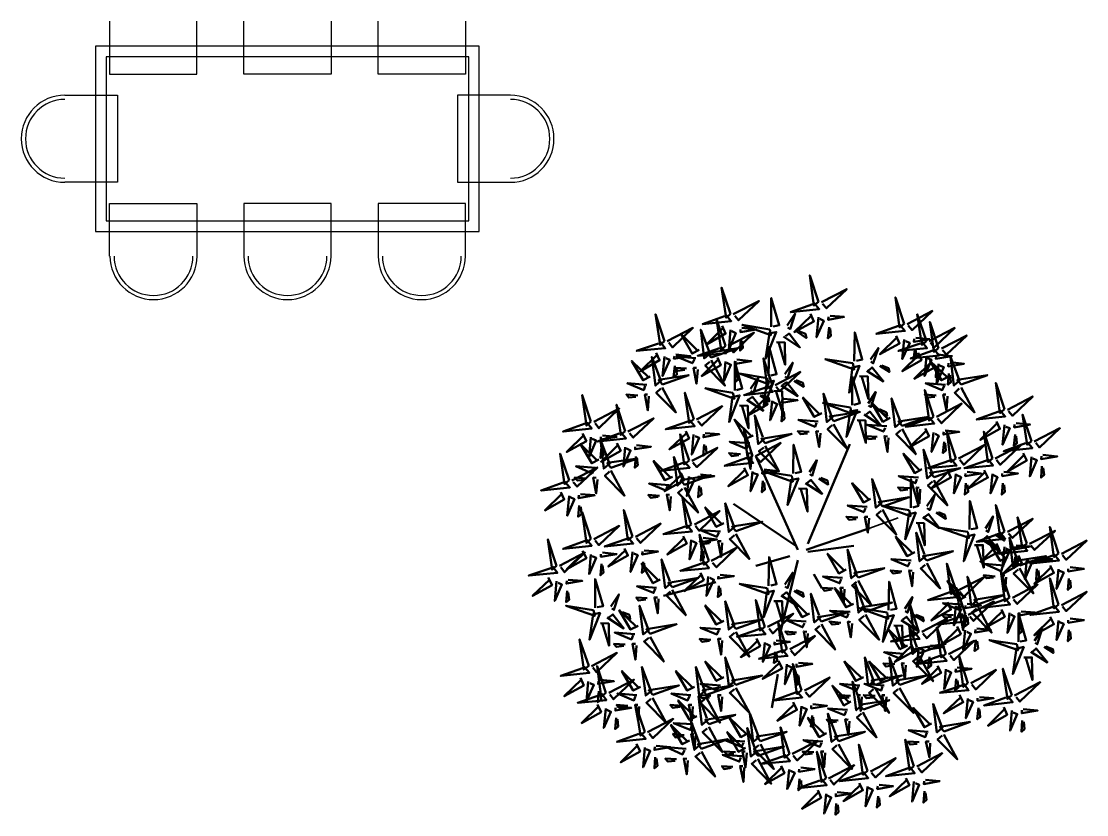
# Model space of a CAD drawing. Header units: millimetres. Extents: x 43 to 258, y 87 to 343.
# Drawn here: x 196.14 to 226.02, y 111.05 to 133.32 of the extents above; entities that cross this region are included whole.
import ezdxf

# ---------------------------------------------------------------- set-up
doc = ezdxf.new("R2010")
doc.units = ezdxf.units.MM
doc.header["$MEASUREMENT"] = 0
doc.layers.get('0').update_dxf_attribs({"linetype": 'CONTINUOUS'})

msp = doc.modelspace()

# ---------------------------------------------------------------- linework, layer by layer
at = {"color": 0, "linetype": 'Continuous', "lineweight": 25, "true_color": 0x73b85c}
for p, q in [((198.614, 133.318), (198.614, 132.62)), ((201.059, 132.62), (201.059, 133.318)), ((202.382, 132.62), (202.382, 133.318)), ((204.826, 133.318), (204.826, 132.62)), ((206.149, 132.62), (206.149, 133.318)), ((208.594, 133.318), (208.594, 132.62)), ((198.614, 132.62), (198.614, 131.837)), ((204.826, 132.62), (204.826, 131.837)), ((208.594, 132.62), (208.594, 131.837)), ((197.354, 131.244), (198.222, 131.244)), ((208.986, 131.244), (208.372, 131.244)), ((209.853, 131.244), (208.986, 131.244)), ((208.986, 128.799), (209.853, 128.799)), ((198.614, 127.423), (198.614, 128.206)), ((204.826, 127.423), (204.826, 128.206)), ((208.594, 127.423), (208.594, 128.206)), ((198.614, 126.725), (198.614, 127.423)), ((201.059, 127.423), (201.059, 126.725)), ((202.382, 127.423), (202.382, 126.725)), ((204.826, 126.725), (204.826, 127.423)), ((206.149, 127.423), (206.149, 126.725)), ((208.594, 126.725), (208.594, 127.423))]:
    msp.add_line(p, q, dxfattribs=at)
at = {"color": 0, "linetype": 'Continuous', "lineweight": 50, "true_color": 0xdd6e00}
for p, q in [((218.204, 118.65), (219.378, 121.454)), ((217.918, 118.48), (216.743, 121.116)), ((217.865, 118.597), (216.119, 119.772)), ((218.151, 118.48), (219.939, 119.094)), ((218.204, 118.427), (219.495, 118.597)), ((217.696, 118.311), (216.743, 118.036)), ((217.918, 118.195), (217.41, 116.067)), ((218.373, 117.803), (218.595, 117.411)), ((215.621, 117.581), (214.15, 117.189)), ((217.357, 114.998), (217.188, 114.046))]:
    msp.add_line(p, q, dxfattribs=at)
at = {"color": 0, "linetype": 'Continuous', "lineweight": 35, "true_color": 0xdd6e00}
msp.add_line((219.939, 119.094), (220.733, 119.38), dxfattribs=at)
at = {"color": 0, "linetype": 'Continuous', "lineweight": 25, "true_color": 0x5cb8a1}
msp.add_lwpolyline([(198.222, 132.62), (198.222, 127.423), (208.986, 127.423), (208.986, 132.62)], close=True, dxfattribs=at)
at = {"color": 0, "linetype": 'Continuous', "lineweight": 25, "true_color": 0x73b85c}
for points in [[(198.614, 131.837), (201.059, 131.837), (201.059, 132.62)], [(204.826, 131.837), (202.382, 131.837), (202.382, 132.62)], [(208.594, 131.837), (206.149, 131.837), (206.149, 132.62)], [(198.222, 131.244), (198.836, 131.244), (198.836, 128.799), (198.222, 128.799), (197.354, 128.799)], [(208.372, 131.244), (208.372, 128.799), (208.986, 128.799)], [(198.614, 128.206), (201.059, 128.206), (201.059, 127.423)], [(204.826, 128.206), (202.382, 128.206), (202.382, 127.423)], [(208.594, 128.206), (206.149, 128.206), (206.149, 127.423)]]:
    msp.add_lwpolyline(points, dxfattribs=at)
at = {"color": 0, "linetype": 'Continuous', "lineweight": 25, "true_color": 0xb85c00}
msp.add_lwpolyline([(198.519, 132.323), (198.519, 127.72), (208.689, 127.72), (208.689, 132.323)], close=True, dxfattribs=at)
at = {"color": 0, "linetype": 'Continuous', "lineweight": 50, "true_color": 0x5cb800}
for points in [[(218.5, 125.444), (218.257, 126.185), (218.373, 125.338)], [(216.034, 125.106), (215.78, 125.846), (215.907, 125)], [(220.902, 124.83), (220.659, 125.571), (220.775, 124.725)], [(215.896, 124.206), (215.642, 124.957), (215.769, 124.1)], [(221.527, 124.344), (221.273, 125.095), (221.4, 124.238)], [(217.135, 124.672), (216.362, 124.799), (217.166, 124.513)], [(221.865, 124.142), (221.622, 124.883), (221.738, 124.037)], [(215.494, 123.878), (216.235, 124.142), (215.388, 124.005)], [(217.198, 123.116), (216.955, 123.857), (217.071, 123.01)], [(219.463, 123.719), (218.69, 123.836), (219.505, 123.55)], [(217.061, 123.306), (216.288, 123.433), (217.103, 123.137)], [(222.5, 123.126), (223.241, 123.391), (222.395, 123.253)], [(223.718, 122.428), (223.474, 123.169), (223.591, 122.322)], [(215.007, 122.153), (214.753, 122.894), (214.87, 122.047)], [(216.098, 122.894), (215.325, 123.021), (216.14, 122.724)], [(221.728, 122.227), (221.484, 122.968), (221.601, 122.11)], [(219.4, 122.481), (218.627, 122.608), (219.431, 122.312)], [(218.934, 122.1), (219.664, 122.354), (218.817, 122.227)], [(224.48, 121.539), (224.226, 122.28), (224.353, 121.433)], [(220.849, 121.962), (221.59, 122.216), (220.744, 122.089)], [(216.648, 121.126), (216.404, 121.867), (216.521, 121.02)], [(217.008, 121.475), (217.749, 121.74), (216.902, 121.602)], [(222.352, 121.052), (222.098, 121.804), (222.215, 120.946)], [(223.379, 121.052), (223.135, 121.804), (223.252, 120.946)], [(221.749, 120.523), (222.479, 120.777), (221.633, 120.65)], [(217.749, 120.565), (216.976, 120.682), (217.78, 120.396)], [(214.933, 119.2), (214.69, 119.951), (214.806, 119.094)], [(220.31, 119.697), (221.04, 119.962), (220.193, 119.824)], [(221.04, 119.602), (220.267, 119.729), (221.082, 119.433)], [(223.718, 118.999), (223.474, 119.74), (223.591, 118.893)], [(216.182, 119.01), (216.923, 119.274), (216.076, 119.137)], [(224.342, 118.66), (224.088, 119.401), (224.215, 118.554)], [(222.691, 118.988), (221.918, 119.105), (222.723, 118.819)], [(225.231, 118.385), (224.988, 119.126), (225.104, 118.279)], [(215.42, 118.173), (215.166, 118.914), (215.283, 118.068)], [(221.537, 118.184), (222.278, 118.449), (221.432, 118.311)], [(222.352, 117.359), (222.098, 118.099), (222.215, 117.242)], [(224.151, 118.046), (224.882, 118.311), (224.035, 118.173)], [(219.622, 117.708), (220.352, 117.972), (219.505, 117.835)], [(223.855, 117.147), (223.612, 117.888), (223.728, 117.041)], [(214.404, 117.433), (215.134, 117.697), (214.288, 117.56)], [(225.231, 116.946), (224.988, 117.687), (225.104, 116.84)], [(222.627, 116.671), (222.373, 117.411), (222.49, 116.565)], [(222.987, 116.956), (223.718, 117.221), (222.871, 117.083)], [(216.997, 116.321), (216.743, 117.073), (216.86, 116.216)], [(219.823, 116.745), (220.564, 117.009), (219.717, 116.872)], [(221.315, 116.184), (221.072, 116.935), (221.188, 116.078)], [(218.585, 116.47), (219.325, 116.734), (218.479, 116.597)], [(220.426, 116.724), (219.654, 116.851), (220.458, 116.554)], [(216.182, 116.268), (216.923, 116.533), (216.076, 116.395)], [(217.611, 115.708), (217.368, 116.448), (217.484, 115.602)], [(222.077, 115.57), (221.823, 116.311), (221.94, 115.464)], [(221.336, 115.581), (222.067, 115.845), (221.22, 115.708)], [(224.067, 115.835), (223.294, 115.951), (224.099, 115.665)], [(222.691, 114.744), (222.448, 115.496), (222.564, 114.639)], [(223.929, 114.406), (223.675, 115.147), (223.802, 114.3)], [(220.098, 114.692), (220.839, 114.956), (219.992, 114.819)], [(220.786, 114.692), (221.527, 114.956), (220.68, 114.819)], [(219.759, 114.004), (220.49, 114.268), (219.643, 114.131)]]:
    msp.add_lwpolyline(points, close=True, dxfattribs=at)
for points in [[(217.177, 124.746), (217.177, 125.55), (217.399, 124.788), (217.23, 124.756)], [(218.585, 125.434), (219.294, 125.804), (218.722, 125.264), (218.616, 125.391)], [(216.108, 125.095), (216.828, 125.465), (216.256, 124.926), (216.15, 125.053)], [(218.384, 125.412), (218.521, 125.243), (217.717, 125.158), (218.341, 125.381)], [(215.907, 125.074), (216.055, 124.904), (215.251, 124.82), (215.865, 125.042)], [(217.622, 124.777), (217.844, 125.116), (217.706, 124.682), (217.643, 124.725)], [(218.278, 125.106), (218.373, 124.894), (217.823, 124.598), (218.309, 125.063)], [(218.5, 125.01), (218.447, 124.449), (218.648, 124.915), (218.542, 124.968)], [(218.828, 125.053), (219.22, 125.021), (218.775, 124.936), (218.786, 125.021)], [(220.987, 124.82), (221.696, 125.19), (221.125, 124.65), (221.019, 124.777)], [(214.256, 124.344), (214.976, 124.714), (214.404, 124.164), (214.298, 124.301)], [(215.473, 124.005), (215.293, 123.857), (215.198, 124.661), (215.431, 124.047)], [(215.801, 124.767), (215.896, 124.555), (215.357, 124.248), (215.833, 124.725)], [(216.034, 124.661), (215.981, 124.111), (216.182, 124.566), (216.066, 124.619)], [(216.352, 124.714), (216.754, 124.672), (216.309, 124.598), (216.309, 124.672)], [(218.796, 124.735), (218.765, 124.418), (218.849, 124.492), (218.828, 124.693)], [(220.786, 124.799), (220.924, 124.629), (220.119, 124.545), (220.744, 124.767)], [(221.601, 124.344), (222.321, 124.714), (221.749, 124.164), (221.643, 124.301)], [(215.156, 124.1), (214.955, 123.994), (214.637, 124.545), (215.113, 124.068)], [(215.971, 124.206), (216.69, 124.576), (216.119, 124.026), (216.013, 124.164)], [(216.32, 124.396), (216.299, 124.079), (216.383, 124.153), (216.362, 124.354)], [(217.103, 124.555), (217.315, 124.598), (217.018, 123.846), (217.114, 124.502)], [(217.516, 124.471), (217.981, 124.164), (217.674, 124.555), (217.579, 124.481)], [(217.897, 124.608), (218.161, 124.428), (218.14, 124.545), (217.95, 124.619)], [(219.505, 123.783), (219.516, 124.587), (219.728, 123.825), (219.569, 123.793)], [(220.68, 124.492), (220.775, 124.28), (220.225, 123.973), (220.712, 124.449)], [(220.902, 124.386), (220.849, 123.836), (221.061, 124.291), (220.945, 124.344)], [(221.23, 124.439), (221.622, 124.396), (221.178, 124.322), (221.188, 124.407)], [(221.95, 124.132), (222.659, 124.502), (222.088, 123.963), (221.982, 124.09)], [(215.769, 124.185), (215.918, 124.005), (215.113, 123.931), (215.727, 124.142)], [(217.103, 123.37), (217.114, 124.174), (217.325, 123.412), (217.166, 123.38)], [(217.325, 124.312), (217.558, 124.301), (217.569, 123.677), (217.378, 124.322)], [(219.96, 123.825), (220.183, 124.153), (220.035, 123.719), (219.971, 123.761)], [(221.4, 124.322), (221.548, 124.142), (220.744, 124.068), (221.357, 124.28)], [(221.749, 124.111), (221.887, 123.941), (221.082, 123.857), (221.707, 124.079)], [(221.199, 124.121), (221.167, 123.804), (221.252, 123.878), (221.23, 124.079)], [(213.949, 124.015), (214.044, 123.804), (213.505, 123.497), (213.981, 123.963)], [(214.097, 123.243), (213.928, 123.095), (213.822, 123.899), (214.055, 123.285)], [(214.182, 123.91), (214.129, 123.359), (214.33, 123.814), (214.214, 123.867)], [(214.499, 123.963), (214.902, 123.92), (214.447, 123.846), (214.457, 123.92)], [(215.06, 123.867), (214.51, 123.91), (214.965, 123.719), (215.018, 123.836)], [(215.664, 123.878), (215.759, 123.666), (215.219, 123.359), (215.695, 123.836)], [(215.494, 123.804), (215.875, 123.095), (215.325, 123.656), (215.452, 123.761)], [(215.896, 123.772), (215.844, 123.222), (216.045, 123.677), (215.928, 123.73)], [(216.15, 122.957), (216.15, 123.761), (216.362, 123.01), (216.203, 122.968)], [(216.214, 123.825), (216.616, 123.783), (216.172, 123.709), (216.172, 123.783)], [(217.558, 123.412), (217.78, 123.74), (217.632, 123.306), (217.569, 123.349)], [(221.294, 124.015), (221.389, 123.804), (220.849, 123.497), (221.326, 123.963)], [(221.633, 123.804), (221.738, 123.592), (221.188, 123.285), (221.675, 123.761)], [(221.527, 123.91), (221.474, 123.359), (221.675, 123.814), (221.559, 123.867)], [(222.162, 123.349), (221.95, 123.243), (221.633, 123.783), (222.119, 123.317)], [(221.844, 123.963), (222.246, 123.92), (221.791, 123.846), (221.802, 123.92)], [(222.194, 123.751), (222.585, 123.709), (222.141, 123.634), (222.151, 123.719)], [(222.469, 123.243), (222.299, 123.095), (222.204, 123.899), (222.437, 123.285)], [(214.468, 123.645), (214.436, 123.328), (214.531, 123.402), (214.51, 123.603)], [(214.796, 123.571), (214.478, 123.592), (214.552, 123.507), (214.753, 123.539)], [(215.113, 123.55), (215.082, 123.148), (214.997, 123.592), (215.082, 123.592)], [(216.193, 123.507), (216.161, 123.19), (216.246, 123.264), (216.225, 123.465)], [(217.283, 123.105), (217.992, 123.476), (217.42, 122.936), (217.315, 123.063)], [(219.431, 123.592), (219.654, 123.645), (219.357, 122.894), (219.442, 123.539)], [(219.855, 123.507), (220.32, 123.211), (220.003, 123.603), (219.908, 123.518)], [(220.225, 123.645), (220.49, 123.476), (220.468, 123.582), (220.278, 123.656)], [(221.813, 123.645), (221.791, 123.328), (221.876, 123.402), (221.855, 123.603)], [(221.865, 123.709), (221.813, 123.148), (222.014, 123.613), (221.897, 123.656)], [(213.685, 123.116), (213.134, 123.158), (213.6, 122.968), (213.642, 123.084)], [(216.595, 122.999), (216.817, 123.328), (216.68, 122.894), (216.606, 122.947)], [(217.029, 123.179), (217.251, 123.232), (216.955, 122.481), (217.039, 123.126)], [(217.452, 123.095), (217.918, 122.798), (217.6, 123.19), (217.505, 123.116)], [(217.823, 123.232), (218.087, 123.063), (218.066, 123.169), (217.876, 123.243)], [(219.442, 122.544), (219.442, 123.349), (219.664, 122.597), (219.495, 122.555)], [(219.654, 123.359), (219.886, 123.349), (219.908, 122.714), (219.706, 123.37)], [(222.067, 123.116), (221.506, 123.158), (221.971, 122.968), (222.024, 123.084)], [(222.162, 123.433), (222.13, 123.116), (222.215, 123.19), (222.194, 123.391)], [(213.737, 122.798), (213.716, 122.396), (213.632, 122.841), (213.706, 122.841)], [(214.118, 123.042), (214.499, 122.343), (213.949, 122.894), (214.076, 123.01)], [(217.082, 123.084), (217.219, 122.915), (216.415, 122.83), (217.039, 123.052)], [(217.251, 122.947), (217.484, 122.936), (217.505, 122.312), (217.304, 122.957)], [(218.902, 122.216), (218.733, 122.068), (218.638, 122.872), (218.86, 122.259)], [(219.897, 122.587), (220.109, 122.915), (219.971, 122.491), (219.908, 122.534)], [(221.802, 122.82), (221.484, 122.841), (221.559, 122.756), (221.76, 122.777)], [(222.119, 122.798), (222.088, 122.396), (222.003, 122.841), (222.077, 122.841)], [(222.5, 123.042), (222.881, 122.343), (222.321, 122.894), (222.448, 123.01)], [(216.066, 122.767), (216.288, 122.82), (215.992, 122.068), (216.076, 122.714)], [(216.288, 122.534), (216.521, 122.523), (216.542, 121.899), (216.352, 122.544)], [(216.489, 122.693), (216.955, 122.386), (216.648, 122.777), (216.542, 122.703)], [(216.965, 122.777), (217.071, 122.566), (216.521, 122.259), (217.008, 122.735)], [(216.86, 122.82), (217.124, 122.65), (217.103, 122.756), (216.923, 122.83)], [(217.198, 122.671), (217.145, 122.121), (217.346, 122.576), (217.23, 122.629)], [(217.526, 122.724), (217.918, 122.682), (217.473, 122.608), (217.484, 122.693)], [(218.595, 122.322), (218.384, 122.216), (218.066, 122.756), (218.542, 122.28)], [(220.511, 122.185), (220.31, 122.079), (219.992, 122.618), (220.468, 122.142)], [(220.828, 122.079), (220.648, 121.931), (220.553, 122.735), (220.786, 122.121)], [(221.813, 122.216), (222.522, 122.587), (221.95, 122.036), (221.844, 122.174)], [(223.802, 122.417), (224.511, 122.788), (223.94, 122.248), (223.834, 122.375)], [(215.082, 122.142), (215.801, 122.513), (215.23, 121.973), (215.113, 122.1)], [(216.976, 121.602), (216.807, 121.454), (216.711, 122.259), (216.944, 121.645)], [(217.495, 122.407), (217.463, 122.089), (217.547, 122.163), (217.526, 122.364)], [(219.368, 122.364), (219.59, 122.407), (219.283, 121.655), (219.378, 122.301)], [(219.781, 122.28), (220.246, 121.973), (219.939, 122.364), (219.844, 122.29)], [(220.162, 122.417), (220.426, 122.237), (220.405, 122.343), (220.214, 122.428)], [(223.601, 122.396), (223.739, 122.227), (222.934, 122.142), (223.559, 122.364)], [(213.155, 121.804), (213.875, 122.174), (213.304, 121.634), (213.198, 121.761)], [(214.88, 122.121), (215.029, 121.952), (214.214, 121.867), (214.838, 122.089)], [(216.669, 121.698), (216.457, 121.602), (216.14, 122.142), (216.627, 121.666)], [(218.489, 122.089), (217.939, 122.132), (218.405, 121.941), (218.447, 122.047)], [(218.923, 122.015), (219.315, 121.306), (218.754, 121.867), (218.881, 121.983)], [(219.59, 122.121), (219.823, 122.11), (219.833, 121.486), (219.643, 122.132)], [(220.416, 121.952), (219.865, 121.994), (220.32, 121.804), (220.373, 121.909)], [(221.611, 122.195), (221.749, 122.026), (220.945, 121.941), (221.569, 122.163)], [(223.495, 122.089), (223.591, 121.878), (223.04, 121.571), (223.527, 122.047)], [(223.718, 121.994), (223.665, 121.433), (223.866, 121.899), (223.76, 121.941)], [(224.046, 122.036), (224.437, 122.005), (223.993, 121.92), (224.003, 122.005)], [(214.775, 121.814), (214.87, 121.613), (214.32, 121.306), (214.806, 121.772)], [(214.997, 121.719), (214.944, 121.158), (215.156, 121.624), (215.039, 121.677)], [(215.325, 121.761), (215.717, 121.729), (215.272, 121.645), (215.283, 121.729)], [(218.235, 121.793), (217.918, 121.814), (217.992, 121.729), (218.193, 121.751)], [(218.553, 121.761), (218.521, 121.37), (218.436, 121.814), (218.511, 121.804)], [(220.151, 121.655), (219.833, 121.677), (219.908, 121.592), (220.109, 121.613)], [(220.468, 121.624), (220.437, 121.232), (220.352, 121.677), (220.437, 121.666)], [(220.849, 121.878), (221.23, 121.169), (220.68, 121.729), (220.807, 121.846)], [(221.495, 121.888), (221.601, 121.677), (221.051, 121.37), (221.537, 121.846)], [(221.728, 121.782), (221.675, 121.232), (221.876, 121.687), (221.77, 121.74)], [(222.056, 121.835), (222.448, 121.793), (222.003, 121.719), (222.014, 121.793)], [(224.014, 121.719), (223.982, 121.401), (224.067, 121.475), (224.046, 121.677)], [(224.554, 121.528), (225.273, 121.899), (224.702, 121.359), (224.596, 121.486)], [(213.399, 121.423), (213.801, 121.38), (213.356, 121.306), (213.356, 121.38)], [(215.293, 121.444), (215.261, 121.126), (215.357, 121.2), (215.336, 121.401)], [(216.574, 121.475), (216.013, 121.518), (216.479, 121.317), (216.531, 121.433)], [(216.733, 121.116), (217.442, 121.486), (216.87, 120.946), (216.764, 121.073)], [(217.008, 121.401), (217.389, 120.692), (216.828, 121.253), (216.965, 121.359)], [(217.791, 120.629), (217.801, 121.433), (218.013, 120.671), (217.844, 120.639)], [(222.024, 121.518), (221.992, 121.2), (222.077, 121.274), (222.056, 121.475)], [(222.426, 121.052), (223.146, 121.423), (222.575, 120.872), (222.469, 121.01)], [(223.453, 121.052), (224.173, 121.423), (223.601, 120.872), (223.495, 121.01)], [(224.353, 121.507), (224.501, 121.338), (223.696, 121.253), (224.31, 121.475)], [(216.531, 121.094), (216.669, 120.925), (215.865, 120.84), (216.489, 121.063)], [(216.309, 121.169), (215.992, 121.2), (216.066, 121.116), (216.267, 121.137)], [(216.627, 121.147), (216.595, 120.756), (216.51, 121.2), (216.584, 121.19)], [(221.4, 120.745), (221.199, 120.639), (220.881, 121.179), (221.357, 120.703)], [(221.717, 120.639), (221.548, 120.491), (221.442, 121.296), (221.675, 120.682)], [(224.247, 121.2), (224.342, 120.989), (223.802, 120.682), (224.278, 121.158)], [(224.48, 121.094), (224.427, 120.544), (224.628, 120.999), (224.511, 121.052)], [(224.797, 121.147), (225.199, 121.105), (224.744, 121.031), (224.755, 121.116)], [(214.404, 120.534), (214.193, 120.438), (213.875, 120.978), (214.362, 120.502)], [(218.246, 120.661), (218.458, 120.999), (218.32, 120.565), (218.257, 120.608)], [(222.225, 121.031), (222.373, 120.851), (221.569, 120.777), (222.183, 120.989)], [(223.252, 121.031), (223.4, 120.851), (222.596, 120.777), (223.21, 120.989)], [(224.765, 120.83), (224.744, 120.512), (224.829, 120.586), (224.808, 120.788)], [(216.976, 120.735), (217.368, 120.692), (216.923, 120.618), (216.934, 120.703)], [(217.717, 120.438), (217.939, 120.491), (217.632, 119.74), (217.727, 120.385)], [(218.14, 120.354), (218.606, 120.057), (218.288, 120.449), (218.193, 120.364)], [(218.511, 120.491), (218.775, 120.322), (218.754, 120.428), (218.563, 120.502)], [(220.278, 119.814), (220.109, 119.666), (220.003, 120.47), (220.236, 119.856)], [(221.305, 120.512), (220.754, 120.555), (221.22, 120.354), (221.262, 120.47)], [(221.093, 119.666), (221.093, 120.47), (221.305, 119.719), (221.146, 119.676)], [(222.119, 120.724), (222.215, 120.512), (221.664, 120.205), (222.151, 120.682)], [(222.352, 120.618), (222.299, 120.068), (222.5, 120.523), (222.384, 120.576)], [(222.67, 120.671), (223.061, 120.629), (222.617, 120.555), (222.627, 120.629)], [(223.146, 120.724), (223.252, 120.512), (222.702, 120.205), (223.188, 120.682)], [(223.379, 120.618), (223.326, 120.068), (223.527, 120.523), (223.411, 120.576)], [(223.696, 120.671), (224.099, 120.629), (223.654, 120.555), (223.654, 120.629)], [(214.309, 120.301), (213.748, 120.343), (214.214, 120.153), (214.267, 120.269)], [(216.944, 120.417), (216.912, 120.1), (216.997, 120.174), (216.976, 120.375)], [(217.939, 120.205), (218.172, 120.195), (218.193, 119.56), (217.992, 120.216)], [(219.96, 119.92), (219.759, 119.814), (219.442, 120.354), (219.918, 119.888)], [(221.051, 120.216), (220.733, 120.237), (220.807, 120.153), (221.008, 120.174)], [(221.357, 120.184), (221.336, 119.793), (221.252, 120.237), (221.326, 120.227)], [(221.738, 120.438), (222.119, 119.729), (221.569, 120.29), (221.696, 120.407)], [(222.638, 120.354), (222.606, 120.036), (222.702, 120.11), (222.68, 120.311)], [(223.675, 120.354), (223.643, 120.036), (223.728, 120.11), (223.707, 120.311)], [(214.044, 120.004), (213.727, 120.026), (213.801, 119.941), (214.002, 119.973)], [(214.362, 119.983), (214.33, 119.592), (214.245, 120.036), (214.32, 120.026)], [(221.537, 119.708), (221.76, 120.036), (221.622, 119.602), (221.548, 119.655)], [(222.733, 119.052), (222.744, 119.856), (222.956, 119.094), (222.786, 119.062)], [(215.018, 119.2), (215.727, 119.57), (215.156, 119.02), (215.05, 119.158)], [(215.844, 119.232), (215.632, 119.126), (215.325, 119.676), (215.801, 119.2)], [(216.15, 119.137), (215.981, 118.988), (215.886, 119.793), (216.119, 119.179)], [(219.865, 119.687), (219.315, 119.729), (219.77, 119.539), (219.823, 119.655)], [(220.299, 119.613), (220.68, 118.914), (220.13, 119.465), (220.257, 119.581)], [(219.601, 119.391), (219.283, 119.412), (219.357, 119.327), (219.558, 119.348)], [(219.918, 119.369), (219.886, 118.967), (219.802, 119.412), (219.886, 119.412)], [(221.008, 119.475), (221.23, 119.528), (220.934, 118.777), (221.029, 119.422)], [(221.241, 119.242), (221.463, 119.232), (221.484, 118.607), (221.294, 119.253)], [(221.432, 119.401), (221.897, 119.094), (221.59, 119.486), (221.484, 119.412)], [(221.802, 119.528), (222.077, 119.359), (222.045, 119.465), (221.865, 119.539)], [(223.188, 119.084), (223.4, 119.422), (223.262, 118.988), (223.199, 119.031)], [(223.802, 118.988), (224.511, 119.359), (223.94, 118.819), (223.834, 118.946)], [(214.817, 119.179), (214.955, 118.999), (214.15, 118.925), (214.764, 119.137)], [(215.748, 118.999), (215.187, 119.041), (215.653, 118.851), (215.706, 118.967)], [(221.506, 118.311), (221.336, 118.163), (221.241, 118.967), (221.474, 118.353)], [(223.601, 118.967), (223.739, 118.798), (222.934, 118.713), (223.559, 118.935)], [(224.416, 118.65), (225.136, 119.02), (224.564, 118.48), (224.458, 118.607)], [(214.933, 118.766), (214.88, 118.216), (215.082, 118.671), (214.965, 118.724)], [(215.484, 118.703), (215.166, 118.724), (215.24, 118.639), (215.441, 118.671)], [(215.261, 118.819), (215.653, 118.777), (215.209, 118.703), (215.209, 118.777)], [(221.199, 118.417), (220.987, 118.311), (220.67, 118.851), (221.156, 118.375)], [(222.659, 118.861), (222.881, 118.914), (222.575, 118.163), (222.67, 118.808)], [(223.495, 118.66), (223.591, 118.449), (223.04, 118.152), (223.527, 118.618)], [(223.083, 118.777), (223.548, 118.48), (223.231, 118.872), (223.135, 118.787)], [(223.813, 118.279), (223.601, 118.173), (223.284, 118.713), (223.76, 118.237)], [(223.453, 118.914), (223.718, 118.745), (223.696, 118.851), (223.506, 118.925)], [(224.12, 118.173), (223.95, 118.025), (223.855, 118.83), (224.077, 118.216)], [(225.316, 118.375), (226.025, 118.745), (225.453, 118.205), (225.347, 118.332)], [(215.23, 118.502), (215.198, 118.184), (215.283, 118.258), (215.261, 118.459)], [(215.494, 118.173), (216.203, 118.544), (215.642, 117.994), (215.526, 118.121)], [(219.273, 117.93), (219.071, 117.824), (218.754, 118.375), (219.23, 117.898)], [(219.59, 117.824), (219.421, 117.687), (219.315, 118.491), (219.548, 117.867)], [(222.881, 118.618), (223.114, 118.618), (223.135, 117.983), (222.934, 118.639)], [(224.215, 118.629), (224.363, 118.459), (223.559, 118.375), (224.173, 118.597)], [(223.718, 118.565), (223.665, 118.004), (223.866, 118.47), (223.76, 118.523)], [(224.046, 118.607), (224.437, 118.576), (223.993, 118.491), (224.003, 118.576)], [(215.293, 118.152), (215.431, 117.972), (214.626, 117.898), (215.251, 118.11)], [(217.103, 117.475), (217.114, 118.279), (217.325, 117.517), (217.166, 117.486)], [(221.103, 118.184), (220.543, 118.226), (221.008, 118.025), (221.061, 118.142)], [(221.537, 118.11), (221.918, 117.401), (221.368, 117.962), (221.495, 118.068)], [(223.707, 118.046), (223.157, 118.089), (223.622, 117.888), (223.665, 118.004)], [(224.109, 118.322), (224.204, 118.11), (223.665, 117.803), (224.141, 118.279)], [(224.014, 118.29), (223.982, 117.972), (224.067, 118.046), (224.046, 118.248)], [(224.342, 118.216), (224.289, 117.665), (224.49, 118.121), (224.374, 118.173)], [(225.115, 118.353), (225.252, 118.184), (224.448, 118.099), (225.072, 118.322)], [(224.659, 118.269), (225.062, 118.226), (224.607, 118.152), (224.617, 118.226)], [(215.187, 117.835), (215.283, 117.634), (214.732, 117.327), (215.219, 117.792)], [(215.738, 117.782), (216.129, 117.75), (215.685, 117.676), (215.695, 117.75)], [(217.558, 117.507), (217.78, 117.845), (217.632, 117.411), (217.569, 117.454)], [(220.839, 117.877), (220.521, 117.909), (220.595, 117.824), (220.797, 117.845)], [(221.156, 117.856), (221.125, 117.464), (221.04, 117.909), (221.125, 117.898)], [(223.453, 117.74), (223.135, 117.771), (223.21, 117.687), (223.411, 117.708)], [(223.77, 117.718), (223.739, 117.327), (223.654, 117.771), (223.728, 117.761)], [(224.141, 117.972), (224.532, 117.263), (223.972, 117.824), (224.099, 117.93)], [(224.998, 118.046), (225.104, 117.835), (224.554, 117.528), (225.04, 118.004)], [(224.628, 117.951), (224.607, 117.634), (224.691, 117.708), (224.67, 117.909)], [(225.231, 117.941), (225.178, 117.39), (225.379, 117.845), (225.263, 117.898)], [(225.559, 117.994), (225.951, 117.951), (225.506, 117.877), (225.506, 117.951)], [(215.41, 117.74), (215.357, 117.189), (215.568, 117.644), (215.452, 117.697)], [(215.706, 117.475), (215.674, 117.157), (215.759, 117.221), (215.738, 117.422)], [(219.177, 117.697), (218.627, 117.74), (219.093, 117.549), (219.135, 117.665)], [(219.611, 117.623), (219.992, 116.925), (219.442, 117.486), (219.569, 117.591)], [(219.791, 116.872), (219.622, 116.724), (219.527, 117.528), (219.759, 116.914)], [(220.468, 116.787), (220.479, 117.591), (220.691, 116.829), (220.521, 116.798)], [(222.638, 117.179), (222.437, 117.073), (222.119, 117.613), (222.596, 117.136)], [(222.426, 117.348), (223.146, 117.718), (222.575, 117.168), (222.469, 117.306)], [(222.956, 117.073), (222.786, 116.925), (222.68, 117.729), (222.913, 117.115)], [(223.94, 117.136), (224.649, 117.507), (224.077, 116.967), (223.972, 117.094)], [(225.527, 117.676), (225.496, 117.359), (225.58, 117.433), (225.559, 117.634)], [(217.029, 117.284), (217.251, 117.337), (216.955, 116.586), (217.039, 117.232)], [(217.452, 117.2), (217.918, 116.903), (217.6, 117.295), (217.505, 117.21)], [(217.823, 117.337), (218.087, 117.168), (218.066, 117.274), (217.876, 117.348)], [(218.553, 116.597), (218.384, 116.448), (218.288, 117.253), (218.521, 116.639)], [(218.913, 117.401), (218.606, 117.422), (218.669, 117.337), (218.87, 117.369)], [(219.484, 116.967), (219.273, 116.872), (218.955, 117.411), (219.442, 116.935)], [(219.23, 117.38), (219.209, 116.978), (219.114, 117.422), (219.198, 117.422)], [(222.225, 117.327), (222.373, 117.157), (221.569, 117.073), (222.183, 117.295)], [(225.316, 116.935), (226.025, 117.306), (225.453, 116.766), (225.347, 116.893)], [(215.844, 116.491), (215.632, 116.385), (215.325, 116.925), (215.801, 116.459)], [(216.15, 116.385), (215.981, 116.247), (215.886, 117.041), (216.119, 116.427)], [(217.251, 117.041), (217.484, 117.041), (217.505, 116.406), (217.304, 117.062)], [(218.246, 116.702), (218.045, 116.597), (217.727, 117.136), (218.204, 116.66)], [(220.924, 116.829), (221.135, 117.157), (220.998, 116.724), (220.934, 116.766)], [(222.119, 117.02), (222.215, 116.808), (221.664, 116.501), (222.151, 116.978)], [(222.543, 116.946), (221.992, 116.988), (222.448, 116.798), (222.5, 116.914)], [(222.352, 116.914), (222.299, 116.364), (222.5, 116.819), (222.384, 116.872)], [(222.67, 116.967), (223.061, 116.925), (222.617, 116.851), (222.627, 116.925)], [(222.702, 116.66), (223.421, 117.03), (222.85, 116.491), (222.744, 116.618)], [(222.977, 116.872), (223.358, 116.163), (222.807, 116.724), (222.934, 116.84)], [(223.739, 117.115), (223.876, 116.946), (223.072, 116.861), (223.696, 117.083)], [(225.115, 116.914), (225.252, 116.745), (224.448, 116.66), (225.072, 116.882)], [(217.071, 116.321), (217.791, 116.692), (217.219, 116.141), (217.114, 116.279)], [(219.389, 116.745), (218.828, 116.776), (219.294, 116.586), (219.347, 116.702)], [(220.394, 116.597), (220.617, 116.649), (220.31, 115.898), (220.405, 116.544)], [(220.818, 116.512), (221.283, 116.216), (220.966, 116.607), (220.871, 116.533)], [(221.188, 116.649), (221.453, 116.48), (221.432, 116.586), (221.241, 116.66)], [(222.5, 116.639), (222.649, 116.47), (221.834, 116.385), (222.458, 116.607)], [(222.278, 116.649), (221.961, 116.671), (222.035, 116.586), (222.236, 116.607)], [(222.596, 116.628), (222.564, 116.226), (222.479, 116.671), (222.564, 116.671)], [(222.638, 116.649), (222.606, 116.332), (222.702, 116.406), (222.68, 116.607)], [(223.633, 116.808), (223.728, 116.607), (223.178, 116.3), (223.665, 116.766)], [(223.855, 116.713), (223.802, 116.152), (224.003, 116.618), (223.897, 116.671)], [(224.109, 115.898), (224.109, 116.702), (224.331, 115.94), (224.162, 115.909)], [(224.183, 116.755), (224.575, 116.724), (224.13, 116.639), (224.141, 116.724)], [(224.998, 116.607), (225.104, 116.395), (224.554, 116.089), (225.04, 116.565)], [(215.748, 116.258), (215.187, 116.3), (215.653, 116.11), (215.706, 116.226)], [(216.87, 116.3), (217.018, 116.12), (216.214, 116.046), (216.828, 116.258)], [(218.151, 116.47), (217.6, 116.512), (218.055, 116.311), (218.108, 116.427)], [(218.585, 116.395), (218.966, 115.686), (218.415, 116.247), (218.542, 116.353)], [(219.124, 116.438), (218.807, 116.47), (218.881, 116.385), (219.082, 116.406)], [(220.617, 116.364), (220.849, 116.353), (220.871, 115.729), (220.67, 116.374)], [(221.305, 115.708), (221.135, 115.559), (221.04, 116.364), (221.262, 115.75)], [(221.4, 116.184), (222.109, 116.554), (221.537, 116.004), (221.432, 116.141)], [(222.395, 116.332), (222.49, 116.12), (221.94, 115.813), (222.426, 116.29)], [(222.945, 116.279), (223.337, 116.237), (222.892, 116.163), (222.903, 116.247)], [(224.151, 116.438), (224.12, 116.12), (224.204, 116.194), (224.183, 116.395)], [(224.564, 115.93), (224.776, 116.268), (224.638, 115.835), (224.575, 115.877)], [(225.231, 116.501), (225.178, 115.951), (225.379, 116.406), (225.263, 116.459)], [(225.559, 116.554), (225.951, 116.512), (225.506, 116.438), (225.506, 116.512)], [(217.886, 116.163), (217.569, 116.194), (217.643, 116.11), (217.844, 116.131)], [(217.696, 115.697), (218.405, 116.067), (217.833, 115.528), (217.727, 115.655)], [(218.204, 116.141), (218.172, 115.75), (218.087, 116.194), (218.172, 116.184)], [(220.998, 115.803), (220.786, 115.697), (220.468, 116.247), (220.955, 115.771)], [(221.199, 116.163), (221.336, 115.983), (220.532, 115.909), (221.156, 116.12)], [(222.617, 116.226), (222.564, 115.676), (222.776, 116.131), (222.659, 116.184)], [(225.527, 116.237), (225.496, 115.919), (225.58, 115.993), (225.559, 116.194)], [(217.315, 115.94), (217.706, 115.898), (217.262, 115.824), (217.272, 115.898)], [(221.093, 115.856), (221.188, 115.644), (220.638, 115.337), (221.125, 115.813)], [(221.315, 115.75), (221.262, 115.2), (221.463, 115.655), (221.357, 115.708)], [(221.643, 115.803), (222.035, 115.76), (221.59, 115.686), (221.601, 115.76)], [(222.151, 115.559), (222.871, 115.93), (222.299, 115.39), (222.194, 115.517)], [(222.913, 115.962), (222.881, 115.644), (222.977, 115.718), (222.956, 115.919)], [(224.035, 115.708), (224.257, 115.76), (223.95, 114.998), (224.046, 115.655)], [(224.458, 115.623), (224.924, 115.327), (224.607, 115.718), (224.511, 115.633)], [(224.829, 115.76), (225.093, 115.591), (225.072, 115.697), (224.882, 115.771)], [(217.283, 115.623), (217.251, 115.305), (217.346, 115.369), (217.325, 115.581)], [(220.066, 114.808), (219.897, 114.67), (219.802, 115.464), (220.035, 114.85)], [(220.892, 115.57), (220.341, 115.612), (220.807, 115.422), (220.849, 115.538)], [(220.754, 114.808), (220.585, 114.67), (220.49, 115.464), (220.722, 114.85)], [(221.326, 115.506), (221.717, 114.797), (221.156, 115.358), (221.283, 115.464)], [(221.95, 115.538), (222.098, 115.369), (221.294, 115.284), (221.908, 115.506)], [(221.611, 115.485), (221.58, 115.168), (221.664, 115.242), (221.643, 115.443)], [(224.257, 115.464), (224.49, 115.464), (224.501, 114.829), (224.31, 115.485)], [(217.611, 115.274), (217.558, 114.713), (217.759, 115.178), (217.643, 115.231)], [(217.939, 115.316), (218.331, 115.284), (217.886, 115.2), (217.886, 115.284)], [(219.759, 114.914), (219.548, 114.808), (219.23, 115.348), (219.717, 114.882)], [(220.638, 115.274), (220.32, 115.295), (220.394, 115.21), (220.595, 115.242)], [(220.955, 115.252), (220.924, 114.861), (220.839, 115.305), (220.913, 115.295)], [(221.844, 115.231), (221.94, 115.03), (221.4, 114.723), (221.876, 115.189)], [(222.077, 115.136), (222.024, 114.575), (222.225, 115.041), (222.109, 115.094)], [(222.395, 115.178), (222.797, 115.147), (222.342, 115.062), (222.352, 115.147)], [(222.776, 114.744), (223.485, 115.115), (222.913, 114.565), (222.807, 114.702)], [(217.907, 114.998), (217.876, 114.681), (217.96, 114.755), (217.939, 114.956)], [(219.728, 114.131), (219.558, 113.982), (219.452, 114.787), (219.685, 114.173)], [(222.363, 114.861), (222.331, 114.543), (222.426, 114.617), (222.405, 114.819)], [(219.41, 114.226), (219.209, 114.12), (218.892, 114.67), (219.368, 114.194)], [(219.664, 114.681), (219.103, 114.723), (219.569, 114.533), (219.622, 114.649)], [(220.341, 114.681), (219.791, 114.723), (220.257, 114.533), (220.299, 114.649)], [(220.087, 114.607), (220.479, 113.908), (219.918, 114.469), (220.045, 114.575)], [(220.775, 114.607), (221.167, 113.908), (220.606, 114.469), (220.733, 114.575)], [(222.575, 114.723), (222.712, 114.543), (221.908, 114.469), (222.522, 114.681)], [(224.003, 114.395), (224.723, 114.766), (224.151, 114.226), (224.046, 114.353)], [(219.4, 114.385), (219.082, 114.406), (219.156, 114.321), (219.357, 114.342)], [(219.717, 114.363), (219.685, 113.961), (219.601, 114.406), (219.675, 114.406)], [(220.087, 114.385), (219.77, 114.406), (219.844, 114.321), (220.045, 114.342)], [(220.405, 114.363), (220.373, 113.961), (220.289, 114.406), (220.363, 114.406)], [(222.458, 114.416), (222.564, 114.205), (222.014, 113.898), (222.5, 114.363)], [(223.019, 114.353), (223.411, 114.321), (222.966, 114.247), (222.966, 114.321)], [(223.802, 114.374), (223.95, 114.205), (223.146, 114.12), (223.76, 114.342)], [(224.247, 114.014), (224.649, 113.972), (224.204, 113.898), (224.204, 113.982)]]:
    msp.add_lwpolyline(points, dxfattribs=at)
at = {"color": 0, "linetype": 'Continuous', "lineweight": 50, "true_color": 0x397200}
for points in [[(214.182, 124.344), (213.928, 125.095), (214.055, 124.238)], [(214.129, 123.126), (214.859, 123.391), (214.013, 123.253)], [(212.118, 122.089), (211.875, 122.83), (211.991, 121.973)], [(213.081, 121.814), (212.838, 122.555), (212.954, 121.708)], [(214.87, 120.989), (214.616, 121.729), (214.732, 120.883)], [(211.504, 120.438), (211.25, 121.179), (211.377, 120.332)], [(212.679, 120.788), (213.42, 121.052), (212.573, 120.925)], [(214.743, 120.311), (215.484, 120.576), (214.637, 120.438)], [(213.282, 118.861), (213.039, 119.602), (213.155, 118.756)], [(212.118, 118.798), (211.875, 119.539), (211.991, 118.681)], [(211.155, 118.036), (210.912, 118.777), (211.028, 117.93)], [(217.061, 117.411), (216.288, 117.528), (217.103, 117.242)], [(212.192, 116.787), (211.42, 116.914), (212.224, 116.628)], [(213.78, 116.131), (214.521, 116.395), (213.674, 116.258)], [(212.055, 115.231), (211.801, 115.972), (211.917, 115.125)], [(212.531, 114.469), (212.288, 115.221), (212.404, 114.363)], [(218.024, 114.543), (217.78, 115.284), (217.897, 114.438)], [(216.182, 114.692), (216.923, 114.956), (216.076, 114.819)], [(213.854, 114.416), (214.584, 114.681), (213.737, 114.543)], [(215.357, 114.416), (216.098, 114.681), (215.251, 114.543)], [(213.632, 113.379), (213.378, 114.12), (213.505, 113.273)], [(215.431, 113.591), (216.172, 113.855), (215.325, 113.718)], [(222.024, 113.39), (222.754, 113.654), (221.908, 113.517)], [(216.87, 113.115), (217.611, 113.379), (216.764, 113.242)], [(217.685, 112.755), (217.431, 113.506), (217.547, 112.649)], [(219.071, 113.115), (219.802, 113.379), (218.955, 113.242)], [(215.219, 112.903), (215.96, 113.168), (215.113, 113.03)], [(219.876, 112.279), (219.632, 113.019), (219.749, 112.173)], [(221.178, 112.416), (220.934, 113.157), (221.051, 112.31)], [(216.807, 112.702), (217.537, 112.966), (216.69, 112.829)], [(218.712, 112.077), (218.458, 112.818), (218.585, 111.972)]]:
    msp.add_lwpolyline(points, close=True, dxfattribs=at)
for points in [[(214.055, 124.322), (214.203, 124.142), (213.399, 124.068), (214.013, 124.28)], [(213.78, 123.349), (213.579, 123.243), (213.261, 123.783), (213.737, 123.317)], [(213.431, 122.82), (213.113, 122.841), (213.177, 122.756), (213.378, 122.777)], [(212.203, 122.079), (212.912, 122.449), (212.34, 121.899), (212.235, 122.036)], [(212.002, 122.058), (212.139, 121.888), (211.335, 121.804), (211.959, 122.026)], [(211.885, 121.751), (211.991, 121.539), (211.441, 121.232), (211.928, 121.708)], [(212.118, 121.645), (212.065, 121.094), (212.266, 121.55), (212.15, 121.602)], [(212.954, 121.782), (213.102, 121.613), (212.298, 121.528), (212.912, 121.751)], [(212.446, 121.698), (212.838, 121.655), (212.393, 121.581), (212.393, 121.655)], [(212.34, 121.02), (212.139, 120.915), (211.822, 121.454), (212.298, 120.978)], [(212.658, 120.915), (212.478, 120.766), (212.383, 121.571), (212.616, 120.957)], [(212.415, 121.38), (212.383, 121.063), (212.467, 121.137), (212.446, 121.338)], [(212.848, 121.475), (212.954, 121.264), (212.404, 120.957), (212.88, 121.433)], [(213.081, 121.37), (213.028, 120.819), (213.229, 121.274), (213.113, 121.327)], [(214.944, 120.978), (215.664, 121.348), (215.092, 120.809), (214.976, 120.936)], [(213.378, 121.105), (213.346, 120.788), (213.431, 120.862), (213.409, 121.063)], [(214.711, 120.438), (214.542, 120.29), (214.447, 121.094), (214.679, 120.481)], [(211.578, 120.428), (212.298, 120.798), (211.727, 120.258), (211.621, 120.385)], [(212.245, 120.788), (211.695, 120.83), (212.15, 120.629), (212.203, 120.745)], [(214.743, 120.957), (214.891, 120.788), (214.076, 120.703), (214.701, 120.925)], [(216.415, 120.788), (216.521, 120.576), (215.971, 120.269), (216.457, 120.745)], [(211.981, 120.491), (211.663, 120.512), (211.737, 120.428), (211.938, 120.449)], [(212.298, 120.459), (212.266, 120.068), (212.182, 120.512), (212.266, 120.502)], [(212.679, 120.713), (213.06, 120.004), (212.51, 120.565), (212.637, 120.682)], [(214.637, 120.65), (214.732, 120.438), (214.182, 120.131), (214.669, 120.608)], [(214.859, 120.544), (214.806, 119.994), (215.018, 120.459), (214.902, 120.502)], [(215.187, 120.597), (215.579, 120.555), (215.134, 120.481), (215.145, 120.565)], [(216.648, 120.682), (216.595, 120.131), (216.796, 120.597), (216.68, 120.639)], [(211.377, 120.407), (211.526, 120.237), (210.721, 120.153), (211.335, 120.375)], [(214.743, 120.237), (215.124, 119.528), (214.563, 120.089), (214.69, 120.195)], [(215.156, 120.28), (215.124, 119.962), (215.219, 120.036), (215.198, 120.237)], [(211.272, 120.1), (211.367, 119.899), (210.827, 119.592), (211.303, 120.057)], [(211.504, 120.004), (211.451, 119.443), (211.653, 119.909), (211.536, 119.962)], [(211.822, 120.047), (212.224, 120.015), (211.769, 119.93), (211.78, 120.015)], [(211.79, 119.729), (211.758, 119.412), (211.854, 119.486), (211.832, 119.687)], [(212.203, 118.787), (212.912, 119.158), (212.34, 118.618), (212.235, 118.745)], [(213.367, 118.851), (214.076, 119.221), (213.505, 118.681), (213.399, 118.808)], [(212.002, 118.766), (212.139, 118.597), (211.335, 118.512), (211.959, 118.734)], [(213.166, 118.83), (213.304, 118.66), (212.499, 118.576), (213.124, 118.798)], [(214.701, 118.872), (214.806, 118.66), (214.256, 118.353), (214.743, 118.83)], [(215.801, 118.681), (215.769, 118.279), (215.685, 118.724), (215.769, 118.724)], [(216.182, 118.935), (216.563, 118.226), (216.013, 118.787), (216.14, 118.893)], [(211.24, 118.036), (211.949, 118.406), (211.377, 117.856), (211.272, 117.994)], [(211.885, 118.459), (211.991, 118.248), (211.441, 117.941), (211.928, 118.417)], [(212.446, 118.406), (212.838, 118.364), (212.393, 118.29), (212.393, 118.364)], [(213.06, 118.523), (213.155, 118.322), (212.605, 118.015), (213.092, 118.48)], [(213.282, 118.427), (213.229, 117.867), (213.431, 118.332), (213.325, 118.385)], [(213.61, 118.47), (214.002, 118.438), (213.558, 118.353), (213.568, 118.438)], [(212.118, 118.353), (212.065, 117.803), (212.266, 118.258), (212.15, 118.311)], [(212.415, 118.089), (212.383, 117.771), (212.467, 117.845), (212.446, 118.046)], [(214.055, 117.655), (213.854, 117.549), (213.536, 118.099), (214.013, 117.623)], [(213.579, 118.152), (213.547, 117.835), (213.632, 117.909), (213.61, 118.11)], [(214.372, 117.56), (214.203, 117.411), (214.097, 118.216), (214.33, 117.602)], [(211.039, 118.015), (211.176, 117.835), (210.372, 117.761), (210.996, 117.972)], [(210.922, 117.708), (211.028, 117.496), (210.478, 117.189), (210.965, 117.655)], [(211.155, 117.602), (211.102, 117.052), (211.303, 117.507), (211.197, 117.56)], [(211.483, 117.644), (211.875, 117.613), (211.43, 117.538), (211.441, 117.613)], [(212.235, 116.861), (212.235, 117.665), (212.457, 116.903), (212.288, 116.872)], [(213.96, 117.422), (213.409, 117.464), (213.875, 117.274), (213.917, 117.39)], [(211.451, 117.337), (211.42, 117.02), (211.504, 117.083), (211.483, 117.284)], [(212.679, 116.893), (212.901, 117.232), (212.764, 116.798), (212.7, 116.84)], [(214.394, 117.359), (214.775, 116.649), (214.224, 117.21), (214.351, 117.316)], [(213.695, 117.126), (213.388, 117.147), (213.452, 117.062), (213.653, 117.094)], [(213.748, 116.247), (213.579, 116.11), (213.483, 116.914), (213.716, 116.29)], [(214.013, 117.105), (213.991, 116.702), (213.896, 117.147), (213.981, 117.147)], [(212.161, 116.671), (212.372, 116.713), (212.076, 115.962), (212.171, 116.618)], [(212.573, 116.586), (213.039, 116.279), (212.732, 116.671), (212.626, 116.597)], [(213.441, 116.353), (213.229, 116.247), (212.912, 116.787), (213.399, 116.321)], [(212.954, 116.724), (213.219, 116.544), (213.198, 116.66), (213.007, 116.734)], [(219.823, 116.671), (220.204, 115.962), (219.643, 116.522), (219.781, 116.628)], [(212.383, 116.427), (212.616, 116.417), (212.626, 115.792), (212.436, 116.438)], [(219.442, 116.417), (219.41, 116.025), (219.325, 116.47), (219.4, 116.459)], [(213.346, 116.12), (212.785, 116.163), (213.251, 115.972), (213.304, 116.089)], [(213.78, 116.046), (214.161, 115.348), (213.61, 115.909), (213.737, 116.014)], [(215.484, 115.962), (215.166, 115.983), (215.24, 115.898), (215.441, 115.93)], [(215.801, 115.94), (215.769, 115.538), (215.685, 115.983), (215.769, 115.983)], [(216.182, 116.184), (216.563, 115.485), (216.013, 116.046), (216.14, 116.152)], [(216.764, 115.993), (216.86, 115.782), (216.32, 115.475), (216.796, 115.94)], [(213.081, 115.824), (212.764, 115.845), (212.838, 115.76), (213.039, 115.792)], [(213.399, 115.803), (213.367, 115.401), (213.282, 115.845), (213.367, 115.845)], [(217.495, 115.676), (217.632, 115.506), (216.828, 115.422), (217.442, 115.644)], [(216.997, 115.887), (216.944, 115.337), (217.145, 115.792), (217.029, 115.845)], [(212.129, 115.221), (212.848, 115.591), (212.277, 115.051), (212.171, 115.178)], [(216.15, 114.808), (215.981, 114.67), (215.886, 115.464), (216.119, 114.85)], [(217.378, 115.369), (217.484, 115.157), (216.934, 114.861), (217.42, 115.327)], [(211.928, 115.2), (212.076, 115.03), (211.272, 114.946), (211.885, 115.168)], [(213.505, 114.639), (213.304, 114.533), (212.986, 115.083), (213.462, 114.607)], [(213.822, 114.533), (213.653, 114.395), (213.547, 115.2), (213.78, 114.575)], [(215.018, 114.639), (214.817, 114.533), (214.499, 115.083), (214.976, 114.607)], [(215.336, 114.533), (215.156, 114.395), (215.06, 115.2), (215.293, 114.575)], [(215.844, 114.914), (215.632, 114.808), (215.325, 115.348), (215.801, 114.882)], [(220.447, 114.914), (220.236, 114.808), (219.918, 115.348), (220.405, 114.882)], [(211.822, 114.893), (211.917, 114.681), (211.367, 114.374), (211.854, 114.85)], [(212.044, 114.787), (211.991, 114.236), (212.203, 114.692), (212.086, 114.744)], [(212.372, 114.84), (212.764, 114.797), (212.319, 114.723), (212.33, 114.797)], [(212.616, 114.469), (213.325, 114.84), (212.753, 114.289), (212.647, 114.427)], [(218.108, 114.533), (218.817, 114.903), (218.246, 114.363), (218.14, 114.49)], [(212.34, 114.522), (212.309, 114.205), (212.404, 114.279), (212.383, 114.48)], [(215.748, 114.681), (215.187, 114.723), (215.653, 114.533), (215.706, 114.649)], [(216.182, 114.607), (216.563, 113.908), (216.013, 114.469), (216.14, 114.575)], [(217.897, 114.512), (218.045, 114.342), (217.241, 114.258), (217.854, 114.48)], [(212.415, 114.448), (212.552, 114.268), (211.748, 114.194), (212.362, 114.406)], [(213.409, 114.406), (212.859, 114.448), (213.325, 114.258), (213.367, 114.374)], [(213.843, 114.332), (214.224, 113.633), (213.674, 114.194), (213.801, 114.3)], [(214.923, 114.406), (214.372, 114.448), (214.828, 114.258), (214.88, 114.374)], [(215.092, 113.813), (214.88, 113.718), (214.563, 114.258), (215.05, 113.781)], [(215.399, 113.718), (215.23, 113.57), (215.134, 114.374), (215.367, 113.76)], [(215.484, 114.385), (215.166, 114.406), (215.24, 114.321), (215.441, 114.342)], [(215.357, 114.332), (215.738, 113.633), (215.187, 114.194), (215.314, 114.3)], [(215.801, 114.363), (215.769, 113.961), (215.685, 114.406), (215.769, 114.406)], [(217.791, 114.205), (217.897, 113.993), (217.346, 113.686), (217.833, 114.162)], [(222.691, 114.311), (222.638, 113.76), (222.839, 114.215), (222.723, 114.268)], [(212.298, 114.141), (212.404, 113.93), (211.854, 113.623), (212.34, 114.099)], [(212.531, 114.035), (212.478, 113.485), (212.679, 113.94), (212.563, 113.993)], [(212.848, 114.088), (213.251, 114.046), (212.806, 113.972), (212.806, 114.046)], [(213.155, 114.109), (212.838, 114.131), (212.912, 114.046), (213.113, 114.078)], [(213.473, 114.088), (213.441, 113.686), (213.356, 114.131), (213.431, 114.131)], [(214.658, 114.109), (214.341, 114.131), (214.415, 114.046), (214.616, 114.078)], [(214.976, 114.088), (214.944, 113.686), (214.859, 114.131), (214.944, 114.131)], [(216.838, 113.231), (216.669, 113.093), (216.574, 113.887), (216.807, 113.273)], [(218.024, 114.099), (217.971, 113.549), (218.172, 114.014), (218.055, 114.057)], [(218.341, 114.152), (218.743, 114.109), (218.299, 114.035), (218.299, 114.12)], [(219.315, 113.993), (218.765, 114.035), (219.23, 113.845), (219.273, 113.961)], [(219.04, 113.231), (218.87, 113.093), (218.765, 113.887), (218.997, 113.273)], [(219.749, 113.93), (220.13, 113.22), (219.579, 113.781), (219.706, 113.887)], [(221.675, 113.612), (221.474, 113.506), (221.156, 114.046), (221.633, 113.58)], [(221.992, 113.506), (221.823, 113.358), (221.717, 114.162), (221.95, 113.549)], [(222.987, 114.046), (222.956, 113.728), (223.04, 113.792), (223.019, 114.004)], [(223.696, 114.067), (223.792, 113.855), (223.252, 113.549), (223.728, 114.025)], [(223.929, 113.972), (223.876, 113.411), (224.077, 113.877), (223.961, 113.919)], [(212.827, 113.771), (212.796, 113.453), (212.88, 113.527), (212.859, 113.728)], [(213.706, 113.369), (214.425, 113.739), (213.854, 113.199), (213.748, 113.326)], [(214.986, 113.591), (214.436, 113.623), (214.902, 113.432), (214.944, 113.549)], [(215.198, 113.03), (215.018, 112.882), (214.923, 113.686), (215.156, 113.072)], [(216.531, 113.337), (216.32, 113.231), (216.002, 113.771), (216.489, 113.305)], [(218.722, 113.337), (218.521, 113.231), (218.204, 113.771), (218.68, 113.305)], [(218.32, 113.834), (218.288, 113.517), (218.373, 113.591), (218.352, 113.792)], [(219.05, 113.697), (218.733, 113.718), (218.807, 113.633), (219.008, 113.665)], [(219.368, 113.676), (219.347, 113.284), (219.251, 113.728), (219.336, 113.718)], [(224.215, 113.697), (224.194, 113.379), (224.278, 113.453), (224.257, 113.654)], [(213.505, 113.347), (213.653, 113.178), (212.848, 113.093), (213.462, 113.316)], [(214.88, 113.136), (214.679, 113.03), (214.362, 113.57), (214.838, 113.093)], [(214.732, 113.284), (214.415, 113.316), (214.489, 113.22), (214.69, 113.252)], [(215.05, 113.263), (215.018, 112.871), (214.933, 113.316), (215.007, 113.305)], [(215.42, 113.517), (215.812, 112.808), (215.251, 113.369), (215.378, 113.474)], [(216.457, 112.924), (216.256, 112.818), (215.939, 113.369), (216.415, 112.892)], [(216.775, 112.818), (216.606, 112.681), (216.5, 113.485), (216.733, 112.871)], [(221.58, 113.379), (221.029, 113.422), (221.495, 113.231), (221.537, 113.347)], [(222.014, 113.305), (222.395, 112.607), (221.844, 113.157), (221.971, 113.273)], [(213.399, 113.041), (213.494, 112.829), (212.954, 112.522), (213.431, 112.998)], [(213.949, 112.988), (214.351, 112.945), (213.896, 112.871), (213.907, 112.956)], [(216.436, 113.104), (215.875, 113.146), (216.341, 112.956), (216.394, 113.072)], [(216.87, 113.03), (217.251, 112.331), (216.69, 112.892), (216.828, 112.998)], [(217.759, 112.755), (218.479, 113.125), (217.907, 112.575), (217.791, 112.712)], [(218.627, 113.104), (218.077, 113.146), (218.542, 112.956), (218.585, 113.072)], [(219.061, 113.03), (219.442, 112.331), (218.892, 112.892), (219.019, 112.998)], [(221.326, 113.083), (221.008, 113.104), (221.072, 113.019), (221.273, 113.041)], [(221.633, 113.062), (221.611, 112.66), (221.516, 113.104), (221.601, 113.104)], [(213.632, 112.935), (213.579, 112.384), (213.78, 112.839), (213.663, 112.892)], [(214.785, 112.903), (214.235, 112.945), (214.69, 112.744), (214.743, 112.861)], [(215.219, 112.829), (215.6, 112.12), (215.05, 112.681), (215.177, 112.787)], [(216.362, 112.691), (215.812, 112.734), (216.277, 112.543), (216.32, 112.66)], [(216.172, 112.808), (215.854, 112.829), (215.928, 112.744), (216.129, 112.765)], [(216.489, 112.787), (216.457, 112.384), (216.373, 112.829), (216.447, 112.829)], [(217.558, 112.734), (217.706, 112.554), (216.891, 112.48), (217.516, 112.691)], [(218.373, 112.808), (218.055, 112.829), (218.13, 112.744), (218.331, 112.765)], [(218.69, 112.787), (218.659, 112.384), (218.574, 112.829), (218.648, 112.829)], [(221.262, 112.406), (221.971, 112.776), (221.4, 112.236), (221.294, 112.363)], [(213.917, 112.67), (213.896, 112.353), (213.981, 112.427), (213.96, 112.628)], [(214.521, 112.607), (214.203, 112.628), (214.277, 112.543), (214.478, 112.564)], [(214.838, 112.575), (214.806, 112.183), (214.722, 112.628), (214.806, 112.617)], [(216.098, 112.395), (215.791, 112.416), (215.854, 112.331), (216.055, 112.363)], [(216.415, 112.374), (216.394, 111.972), (216.299, 112.416), (216.383, 112.416)], [(216.796, 112.617), (217.177, 111.919), (216.627, 112.48), (216.754, 112.585)], [(217.452, 112.427), (217.547, 112.215), (216.997, 111.908), (217.484, 112.384)], [(218.786, 112.067), (219.505, 112.437), (218.934, 111.898), (218.828, 112.025)], [(219.96, 112.268), (220.67, 112.638), (220.098, 112.099), (219.992, 112.226)], [(221.061, 112.384), (221.199, 112.215), (220.394, 112.13), (221.019, 112.353)], [(217.674, 112.321), (217.622, 111.771), (217.833, 112.226), (217.717, 112.279)], [(218.003, 112.374), (218.394, 112.331), (217.95, 112.257), (217.96, 112.331)], [(219.759, 112.247), (219.897, 112.077), (219.093, 111.993), (219.717, 112.215)], [(220.955, 112.077), (221.051, 111.876), (220.5, 111.569), (220.987, 112.035)], [(218.585, 112.046), (218.733, 111.876), (217.928, 111.792), (218.542, 112.014)], [(217.971, 112.056), (217.939, 111.739), (218.024, 111.813), (218.013, 112.014)], [(219.643, 111.94), (219.749, 111.739), (219.198, 111.432), (219.685, 111.898)], [(219.876, 111.845), (219.823, 111.284), (220.024, 111.749), (219.908, 111.802)], [(220.204, 111.887), (220.595, 111.855), (220.151, 111.771), (220.162, 111.855)], [(221.178, 111.982), (221.125, 111.421), (221.326, 111.887), (221.22, 111.94)], [(221.506, 112.025), (221.897, 111.993), (221.453, 111.908), (221.463, 111.993)], [(218.479, 111.739), (218.574, 111.527), (218.034, 111.22), (218.511, 111.696)], [(218.712, 111.633), (218.659, 111.083), (218.86, 111.538), (218.743, 111.591)], [(219.029, 111.686), (219.431, 111.644), (218.987, 111.569), (218.987, 111.644)], [(220.172, 111.569), (220.14, 111.252), (220.225, 111.326), (220.204, 111.527)], [(221.474, 111.707), (221.442, 111.39), (221.527, 111.464), (221.506, 111.665)], [(218.997, 111.368), (218.976, 111.051), (219.061, 111.125), (219.04, 111.326)]]:
    msp.add_lwpolyline(points, dxfattribs=at)
at = {"color": 0, "linetype": 'Continuous', "lineweight": 25, "true_color": 0x73b85c}
for points in [[(197.36, 131.244), (196.685, 131.244), (196.137, 130.697), (196.137, 130.022)], [(211.081, 130.022), (211.081, 130.697), (210.534, 131.244), (209.859, 131.244)], [(196.137, 130.022), (196.137, 129.346), (196.685, 128.799), (197.36, 128.799)], [(209.859, 128.799), (210.534, 128.799), (211.081, 129.346), (211.081, 130.022)], [(198.624, 126.73), (198.624, 126.055), (199.172, 125.508), (199.847, 125.508)], [(199.847, 125.508), (200.522, 125.508), (201.069, 126.055), (201.069, 126.73)], [(202.382, 126.73), (202.382, 126.055), (202.929, 125.508), (203.604, 125.508)], [(203.604, 125.508), (204.279, 125.508), (204.826, 126.055), (204.826, 126.73)], [(206.149, 126.73), (206.149, 126.055), (206.696, 125.508), (207.372, 125.508)], [(207.372, 125.508), (208.047, 125.508), (208.594, 126.055), (208.594, 126.73)]]:
    msp.add_open_spline(points, degree=3, dxfattribs=at)
at = {"color": 0, "linetype": 'Continuous', "lineweight": 25, "true_color": 0xb8b800}
for points in [[(197.36, 131.127), (196.749, 131.127), (196.254, 130.632), (196.254, 130.022)], [(210.965, 130.022), (210.965, 130.632), (210.469, 131.127), (209.859, 131.127)], [(196.254, 130.022), (196.254, 129.411), (196.749, 128.916), (197.36, 128.916)], [(209.859, 128.916), (210.469, 128.916), (210.965, 129.411), (210.965, 130.022)], [(198.741, 126.73), (198.741, 126.119), (199.236, 125.624), (199.847, 125.624)], [(199.847, 125.624), (200.458, 125.624), (200.953, 126.119), (200.953, 126.73)], [(202.498, 126.73), (202.498, 126.119), (202.993, 125.624), (203.604, 125.624)], [(203.604, 125.624), (204.215, 125.624), (204.71, 126.119), (204.71, 126.73)], [(206.266, 126.73), (206.266, 126.119), (206.761, 125.624), (207.372, 125.624)], [(207.372, 125.624), (207.982, 125.624), (208.478, 126.119), (208.478, 126.73)]]:
    msp.add_open_spline(points, degree=3, dxfattribs=at)

doc.saveas('drawing.dxf')
